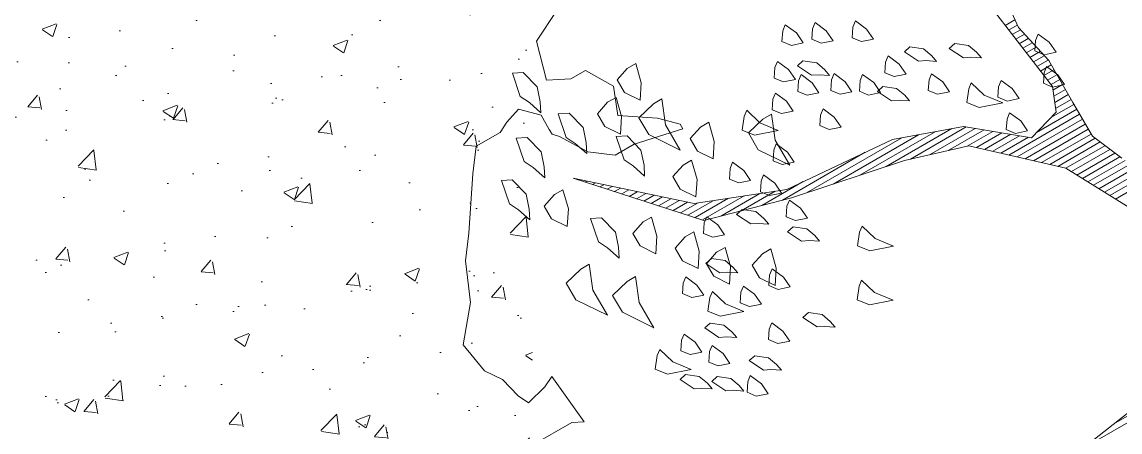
# Model space of a CAD drawing. Header units: metres. Extents: x 12093 to 20303, y 514 to 1412.
# Drawn here: x 19734.775 to 19737.53, y 698.992 to 700.021 of the extents above; entities that cross this region are included whole.
import ezdxf

# ---------------------------------------------------------------- set-up
doc = ezdxf.new("R2010")
doc.units = ezdxf.units.M
doc.layers.add('ARBOLES', color=52, linetype='Continuous', lineweight=13)
doc.layers.add('grass', color=64, linetype='Continuous', lineweight=13)
pattern_1 = [(50, (19136.99335, 73.14804), (0.36436934, -0.03187817), [0.0381, -0.4191]), (355, (19136.99335, 73.14804), (-0.07048565, 0.38211329), [0.03048, -0.33528]), (100.451, (19137.0237, 73.1454), (0.293885, 0.35023338), [0.03238, -0.35618]), (46.1842, (19136.99335, 73.24964), (0.54215808, -0.08408466), [0.05715, -0.62865]), (96.6356, (19137.03853, 73.24264), (0.47480847, 0.4948511), [0.04857, -0.53427]), (351.184, (19136.99335, 73.24964), (0.4748092, 0.49485024), [0.04572, -0.50292]), (21, (19137.04415, 73.22424), (0.30322976, -0.20453104), [0.0381, -0.4191]), (326, (19137.04415, 73.22424), (0.12360406, 0.36837593), [0.03048, -0.33528]), (71.4514, (19137.06942, 73.2072), (0.42683298, 0.16384572), [0.03238, -0.35618]), (37.5, (19136.99335, 73.14804), (0.006177207, 0.169110078), [0, -0.331216, 0, -0.34036, 0, -0.33655]), (7.5, (19136.99335, 73.14804), (0.133639325, 0.20036115), [0, -0.194056, 0, -0.323596, 0, -0.12827]), (327.5, (19136.88007, 73.14804), (0.27118119, -0.011457488), [0, -0.127, 0, -0.39624, 0, -0.52578]), (317.5, (19136.82927, 73.14804), (0.29625836, 0.05085298), [0, -0.1651, 0, -0.263144, 0, -0.37338])]

# ---------------------------------------------------------------- blocks, each defined once
blk = doc.blocks.new('ghgfghgh')
at = {"layer": 'ARBOLES', "lineweight": 20}
for p, q in [((20001.0692, 664.5407), (20001.1009, 664.4703)), ((20001.1546, 664.3773), (20001.0502, 664.512)), ((20001.0799, 664.4737), (20001.0954, 664.4826)), ((20001.0855, 664.4665), (20001.0991, 664.4744)), ((20001.0911, 664.4593), (20001.1041, 664.4668)), ((20001.1009, 664.4703), (20001.1488, 664.4182)), ((20001.0967, 664.4521), (20001.1104, 664.46)), ((20001.1022, 664.4449), (20001.1166, 664.4532)), ((20001.1078, 664.4377), (20001.1229, 664.4464)), ((20001.1134, 664.4305), (20001.1291, 664.4396)), ((20001.119, 664.4233), (20001.1354, 664.4328)), ((20001.1246, 664.4161), (20001.1416, 664.4259)), ((20001.1302, 664.4089), (20001.1479, 664.4191)), ((20001.1488, 664.4182), (20001.1871, 664.3517)), ((20001.1357, 664.4017), (20001.1526, 664.4114)), ((20001.1413, 664.3945), (20001.1572, 664.4036)), ((20001.1469, 664.3873), (20001.1617, 664.3958)), ((20001.1525, 664.3801), (20001.1662, 664.388)), ((20001.1555, 664.3714), (20001.1707, 664.3802)), ((20001.1605, 664.3363), (20001.1546, 664.3773)), ((20001.1569, 664.3618), (20001.1752, 664.3723)), ((20001.1583, 664.3521), (20001.1797, 664.3645)), ((20001.1524, 664.3279), (20001.1888, 664.3489)), ((20001.1597, 664.3425), (20001.1842, 664.3567)), ((20001.1871, 664.3517), (20001.2179, 664.2985)), ((20001.086, 664.2687), (20001.1978, 664.3333)), ((20001.1217, 664.2962), (20001.1605, 664.3363)), ((20001.1295, 664.3043), (20001.1933, 664.3411)), ((20000.8919, 664.2505), (20000.9958, 664.3105)), ((20000.9017, 664.2933), (20001.014, 664.3138)), ((20000.9302, 664.2622), (20001.0184, 664.3131)), ((20000.9601, 664.269), (20001.0324, 664.3108)), ((20001.014, 664.3138), (20001.1217, 664.2962)), ((20001.0989, 664.2657), (20001.2023, 664.3254)), ((20001.1118, 664.2627), (20001.2068, 664.3176)), ((20000.7345, 664.2144), (20000.9017, 664.2933)), ((20000.7658, 664.2089), (20000.9166, 664.296)), ((20000.8078, 664.2228), (20000.943, 664.3008)), ((20000.8499, 664.2366), (20000.9694, 664.3056)), ((20000.99, 664.2759), (20001.0465, 664.3085)), ((20001.02, 664.2827), (20001.0606, 664.3062)), ((20001.0344, 664.2806), (20001.0746, 664.3039)), ((20001.0473, 664.2777), (20001.0887, 664.3016)), ((20001.0602, 664.2747), (20001.1028, 664.2993)), ((20001.0731, 664.2717), (20001.1169, 664.297)), ((20001.1247, 664.2598), (20001.2113, 664.3098)), ((20001.1375, 664.2568), (20001.2158, 664.302)), ((20001.1504, 664.2538), (20001.2222, 664.2952)), ((20001.2179, 664.2985), (20001.2647, 664.2635)), ((20001.0227, 664.2833), (20000.9209, 664.26)), ((20001.1762, 664.2478), (20001.0227, 664.2833)), ((20001.1633, 664.2508), (20001.2301, 664.2894)), ((20001.1762, 664.2478), (20001.2379, 664.2835)), ((20001.1849, 664.2424), (20001.2458, 664.2776)), ((20000.7278, 664.1975), (20000.8587, 664.273)), ((20000.9209, 664.26), (20000.7421, 664.2012)), ((20001.1936, 664.237), (20001.2537, 664.2717)), ((20001.2023, 664.2316), (20001.2615, 664.2658)), ((20001.2109, 664.2262), (20001.2696, 664.26)), ((20001.287, 664.1788), (20001.1762, 664.2478)), ((20001.2196, 664.2208), (20001.2777, 664.2543)), ((20001.2283, 664.2154), (20001.2858, 664.2485)), ((20001.237, 664.2099), (20001.2939, 664.2428)), ((20000.3963, 664.232), (20000.5879, 664.1919)), ((20000.6033, 664.1653), (20000.3963, 664.232)), ((20000.4157, 664.2257), (20000.4185, 664.2274)), ((20000.4273, 664.222), (20000.4317, 664.2246)), ((20000.6952, 664.189), (20000.7604, 664.2267)), ((20001.2457, 664.2045), (20001.302, 664.2371)), ((20001.2544, 664.1991), (20001.3102, 664.2313)), ((20000.4389, 664.2183), (20000.445, 664.2218)), ((20000.4505, 664.2145), (20000.4582, 664.219)), ((20000.4621, 664.2108), (20000.4715, 664.2163)), ((20000.4736, 664.2071), (20000.4848, 664.2135)), ((20000.4852, 664.2033), (20000.498, 664.2107)), ((20000.4968, 664.1996), (20000.5113, 664.2079)), ((20000.5879, 664.1919), (20000.7345, 664.2144)), ((20000.6299, 664.1722), (20000.6917, 664.2079)), ((20000.6625, 664.1806), (20000.7163, 664.2117)), ((20000.5084, 664.1959), (20000.5245, 664.2052)), ((20000.52, 664.1921), (20000.5378, 664.2024)), ((20000.5316, 664.1884), (20000.551, 664.1996)), ((20000.5432, 664.1847), (20000.5643, 664.1968)), ((20000.5548, 664.1809), (20000.5775, 664.1941)), ((20000.5664, 664.1772), (20000.5932, 664.1927)), ((20000.5779, 664.1735), (20000.6178, 664.1965)), ((20000.5895, 664.1697), (20000.6425, 664.2003)), ((20000.6011, 664.166), (20000.6671, 664.2041)), ((20000.7421, 664.2012), (20000.6033, 664.1653)), ((20001.2006, 663.8032), (20001.4628, 663.9546)), ((20001.2508, 663.8426), (20001.4348, 663.9489)), ((20001.1042, 663.7276), (20001.3177, 663.8952))]:
    blk.add_line(p, q, dxfattribs=at)
at = {"layer": 'grass'}
for p, q in [((20000.3386, 664.4488), (20000.3709, 664.4977)), ((20000.7321, 664.4749), (20000.7281, 664.4651)), ((20000.7497, 664.462), (20000.7321, 664.4749)), ((20000.7753, 664.4686), (20000.7742, 664.4519)), ((20000.7793, 664.4784), (20000.7753, 664.4686)), ((20000.7969, 664.4655), (20000.7793, 664.4784)), ((20000.8392, 664.4711), (20000.8381, 664.4544)), ((20000.8432, 664.4809), (20000.8392, 664.4711)), ((20000.8608, 664.468), (20000.8432, 664.4809)), ((20000.8715, 664.4522), (20000.8608, 664.468)), ((20000.7281, 664.4651), (20000.7269, 664.4484)), ((20000.7604, 664.4461), (20000.7497, 664.462)), ((20000.7742, 664.4519), (20000.7889, 664.4459)), ((20000.7889, 664.4459), (20000.8076, 664.4497)), ((20000.8076, 664.4497), (20000.7969, 664.4655)), ((20000.8381, 664.4544), (20000.8528, 664.4484)), ((20000.8528, 664.4484), (20000.8715, 664.4522)), ((20001.1281, 664.4502), (20001.127, 664.4335)), ((20001.1321, 664.46), (20001.1281, 664.4502)), ((20001.1497, 664.4471), (20001.1321, 664.46)), ((20000.3541, 664.3871), (20000.3386, 664.4488)), ((20000.7269, 664.4484), (20000.7417, 664.4423)), ((20000.7417, 664.4423), (20000.7604, 664.4461)), ((20000.9205, 664.4321), (20000.9294, 664.4399)), ((20000.943, 664.4172), (20000.9205, 664.4321)), ((20000.9294, 664.4399), (20000.951, 664.4368)), ((20000.951, 664.4368), (20000.9637, 664.4259)), ((20000.9914, 664.4375), (20001.0003, 664.4453)), ((20001.0139, 664.4226), (20000.9914, 664.4375)), ((20001.0003, 664.4453), (20001.0219, 664.4422)), ((20001.0219, 664.4422), (20001.0346, 664.4313)), ((20001.127, 664.4335), (20001.1417, 664.4275)), ((20001.1604, 664.4313), (20001.1497, 664.4471)), ((20000.7198, 664.4169), (20000.7158, 664.4071)), ((20000.7374, 664.404), (20000.7198, 664.4169)), ((20000.7512, 664.4098), (20000.7601, 664.4176)), ((20000.7601, 664.4176), (20000.7818, 664.4145)), ((20000.7818, 664.4145), (20000.7945, 664.4036)), ((20000.8909, 664.4157), (20000.8898, 664.3989)), ((20000.8949, 664.4255), (20000.8909, 664.4157)), ((20000.9125, 664.4125), (20000.8949, 664.4255)), ((20000.9548, 664.4181), (20000.943, 664.4172)), ((20000.9715, 664.417), (20000.9548, 664.4181)), ((20000.9637, 664.4259), (20000.9715, 664.417)), ((20001.0257, 664.4235), (20001.0139, 664.4226)), ((20001.0424, 664.4224), (20001.0257, 664.4235)), ((20001.0346, 664.4313), (20001.0424, 664.4224)), ((20001.1417, 664.4275), (20001.1604, 664.4313)), ((20000.3003, 664.3982), (20000.3175, 664.3992)), ((20000.3129, 664.3611), (20000.3003, 664.3982)), ((20000.3175, 664.3992), (20000.3395, 664.3765)), ((20000.4158, 664.4025), (20000.3931, 664.3894)), ((20000.4603, 664.3778), (20000.4158, 664.4025)), ((20000.4822, 664.4057), (20000.4661, 664.3875)), ((20000.4955, 664.4134), (20000.4822, 664.4057)), ((20000.5042, 664.3829), (20000.4955, 664.4134)), ((20000.7158, 664.4071), (20000.7147, 664.3904)), ((20000.7481, 664.3882), (20000.7374, 664.404)), ((20000.7737, 664.3949), (20000.7512, 664.4098)), ((20000.7945, 664.4036), (20000.8023, 664.3947)), ((20000.8092, 664.3976), (20000.8052, 664.3878)), ((20000.8268, 664.3847), (20000.8092, 664.3976)), ((20000.8898, 664.3989), (20000.9045, 664.3929)), ((20000.9232, 664.3967), (20000.9125, 664.4125)), ((20000.9635, 664.3974), (20000.9595, 664.3876)), ((20000.9811, 664.3845), (20000.9635, 664.3974)), ((20001.1415, 664.399), (20001.1404, 664.3823)), ((20001.1455, 664.4088), (20001.1415, 664.399)), ((20001.1631, 664.3959), (20001.1455, 664.4088)), ((20000.3736, 664.3882), (20000.3541, 664.3871)), ((20000.3931, 664.3894), (20000.3736, 664.3882)), ((20000.4661, 664.3875), (20000.4776, 664.3676)), ((20000.5024, 664.3553), (20000.5042, 664.3829)), ((20000.7147, 664.3904), (20000.7294, 664.3844)), ((20000.7294, 664.3844), (20000.7481, 664.3882)), ((20000.753, 664.3862), (20000.7519, 664.3695)), ((20000.757, 664.396), (20000.753, 664.3862)), ((20000.7746, 664.3831), (20000.757, 664.396)), ((20000.7855, 664.3958), (20000.7737, 664.3949)), ((20000.7853, 664.3673), (20000.7746, 664.3831)), ((20000.8023, 664.3947), (20000.7855, 664.3958)), ((20000.8052, 664.3878), (20000.804, 664.3711)), ((20000.8375, 664.3689), (20000.8268, 664.3847)), ((20000.8504, 664.3865), (20000.8493, 664.3698)), ((20000.8544, 664.3963), (20000.8504, 664.3865)), ((20000.872, 664.3834), (20000.8544, 664.3963)), ((20000.8827, 664.3675), (20000.872, 664.3834)), ((20000.9045, 664.3929), (20000.9232, 664.3967)), ((20000.9595, 664.3876), (20000.9584, 664.3709)), ((20000.9918, 664.3687), (20000.9811, 664.3845)), ((20001.0264, 664.3832), (20001.0223, 664.3734)), ((20001.0469, 664.3633), (20001.0264, 664.3832)), ((20001.0736, 664.3867), (20001.0696, 664.3769)), ((20001.0912, 664.3738), (20001.0736, 664.3867)), ((20001.1404, 664.3823), (20001.1551, 664.3763)), ((20001.1551, 664.3763), (20001.1738, 664.3801)), ((20001.1738, 664.3801), (20001.1631, 664.3959)), ((20000.3395, 664.3765), (20000.3444, 664.3527)), ((20000.467, 664.3312), (20000.4603, 664.3778)), ((20000.4776, 664.3676), (20000.5024, 664.3553)), ((20000.7165, 664.3668), (20000.7125, 664.357)), ((20000.7341, 664.3539), (20000.7165, 664.3668)), ((20000.7519, 664.3695), (20000.7666, 664.3635)), ((20000.7666, 664.3635), (20000.7853, 664.3673)), ((20000.804, 664.3711), (20000.8187, 664.3651)), ((20000.8187, 664.3651), (20000.8375, 664.3689)), ((20000.8493, 664.3698), (20000.864, 664.3637)), ((20000.864, 664.3637), (20000.8827, 664.3675)), ((20000.8778, 664.3695), (20000.8867, 664.3773)), ((20000.9003, 664.3546), (20000.8778, 664.3695)), ((20000.8867, 664.3773), (20000.9083, 664.3742)), ((20000.9083, 664.3742), (20000.921, 664.3633)), ((20000.921, 664.3633), (20000.9288, 664.3544)), ((20000.9584, 664.3709), (20000.9731, 664.3649)), ((20000.9731, 664.3649), (20000.9918, 664.3687)), ((20001.0223, 664.3734), (20001.0192, 664.3518)), ((20001.0763, 664.3513), (20001.0469, 664.3633)), ((20001.0696, 664.3769), (20001.0685, 664.3602)), ((20001.1019, 664.358), (20001.0912, 664.3738)), ((20000.3272, 664.3517), (20000.3129, 664.3611)), ((20000.3454, 664.3356), (20000.3272, 664.3517)), ((20000.3444, 664.3527), (20000.3454, 664.3356)), ((20000.451, 664.3522), (20000.4349, 664.3341)), ((20000.4643, 664.3599), (20000.451, 664.3522)), ((20000.473, 664.3295), (20000.4643, 664.3599)), ((20000.5234, 664.3497), (20000.5006, 664.3277)), ((20000.5367, 664.3574), (20000.5234, 664.3497)), ((20000.5426, 664.3164), (20000.5367, 664.3574)), ((20000.7125, 664.357), (20000.7114, 664.3403)), ((20000.7448, 664.3381), (20000.7341, 664.3539)), ((20000.9121, 664.3555), (20000.9003, 664.3546)), ((20000.9288, 664.3544), (20000.9121, 664.3555)), ((20001.0192, 664.3518), (20001.0388, 664.3437)), ((20001.0388, 664.3437), (20001.0763, 664.3513)), ((20001.0685, 664.3602), (20001.0832, 664.3542)), ((20001.0832, 664.3542), (20001.1019, 664.358)), ((20000.2915, 664.3207), (20000.3099, 664.3414)), ((20000.3099, 664.3414), (20000.3457, 664.3318)), ((20000.3457, 664.3318), (20000.3588, 664.3091)), ((20000.373, 664.3338), (20000.3901, 664.3348)), ((20000.3856, 664.2967), (20000.373, 664.3338)), ((20000.3901, 664.3348), (20000.4121, 664.3121)), ((20000.4349, 664.3341), (20000.4464, 664.3141)), ((20000.467, 664.3312), (20000.467, 664.3312)), ((20000.5299, 664.3272), (20000.467, 664.3312)), ((20000.4712, 664.3018), (20000.473, 664.3295)), ((20000.5006, 664.3277), (20000.516, 664.3011)), ((20000.6671, 664.3298), (20000.6639, 664.3082)), ((20000.6711, 664.3396), (20000.6671, 664.3298)), ((20000.6916, 664.3198), (20000.6711, 664.3396)), ((20000.7101, 664.3334), (20000.6968, 664.3257)), ((20000.716, 664.2925), (20000.7101, 664.3334)), ((20000.7114, 664.3403), (20000.7261, 664.3343)), ((20000.7261, 664.3343), (20000.7448, 664.3381)), ((20000.788, 664.3319), (20000.7869, 664.3152)), ((20000.792, 664.3417), (20000.788, 664.3319)), ((20000.8096, 664.3288), (20000.792, 664.3417)), ((20000.8203, 664.3129), (20000.8096, 664.3288)), ((20001.087, 664.3355), (20001.0829, 664.3257)), ((20001.1046, 664.3226), (20001.087, 664.3355)), ((20000.2808, 664.3044), (20000.2915, 664.3207)), ((20000.4121, 664.3121), (20000.417, 664.2883)), ((20000.4464, 664.3141), (20000.4712, 664.3018)), ((20000.4932, 664.2858), (20000.57, 664.31)), ((20000.5657, 664.3176), (20000.5299, 664.3272)), ((20000.5656, 664.2766), (20000.5426, 664.3164)), ((20000.57, 664.31), (20000.5657, 664.3176)), ((20000.5978, 664.3129), (20000.5817, 664.2947)), ((20000.6111, 664.3206), (20000.5978, 664.3129)), ((20000.6198, 664.2901), (20000.6111, 664.3206)), ((20000.6968, 664.3257), (20000.6741, 664.3037)), ((20000.721, 664.3078), (20000.6916, 664.3198)), ((20000.7869, 664.3152), (20000.8016, 664.3092)), ((20000.8016, 664.3092), (20000.8203, 664.3129)), ((20001.0829, 664.3257), (20001.0818, 664.309)), ((20001.1153, 664.3068), (20001.1046, 664.3226)), ((20000.2429, 664.2826), (20000.2808, 664.3044)), ((20000.3065, 664.2954), (20000.3237, 664.2964)), ((20000.3191, 664.2583), (20000.3065, 664.2954)), ((20000.3237, 664.2964), (20000.3457, 664.2737)), ((20000.3588, 664.3091), (20000.3631, 664.3015)), ((20000.3631, 664.3015), (20000.3751, 664.2983)), ((20000.3751, 664.2983), (20000.4196, 664.2736)), ((20000.3999, 664.2872), (20000.3856, 664.2967)), ((20000.4646, 664.298), (20000.4817, 664.299)), ((20000.4771, 664.2609), (20000.4646, 664.298)), ((20000.4817, 664.299), (20000.5037, 664.2763)), ((20000.516, 664.3011), (20000.5656, 664.2766)), ((20000.5817, 664.2947), (20000.5933, 664.2748)), ((20000.6639, 664.3082), (20000.6836, 664.3002)), ((20000.6741, 664.3037), (20000.6894, 664.2771)), ((20000.6836, 664.3002), (20000.721, 664.3078)), ((20001.0818, 664.309), (20001.0965, 664.303)), ((20001.0965, 664.303), (20001.1153, 664.3068)), ((20000.2377, 664.2392), (20000.2429, 664.2826)), ((20000.418, 664.2711), (20000.3999, 664.2872)), ((20000.417, 664.2883), (20000.418, 664.2711)), ((20000.4629, 664.2684), (20000.4932, 664.2858)), ((20000.5037, 664.2763), (20000.5086, 664.2525)), ((20000.6181, 664.2625), (20000.6198, 664.2901)), ((20000.6894, 664.2771), (20000.7391, 664.2526)), ((20000.7139, 664.2764), (20000.7127, 664.2597)), ((20000.7179, 664.2862), (20000.7139, 664.2764)), ((20000.7391, 664.2526), (20000.716, 664.2925)), ((20000.7355, 664.2733), (20000.7179, 664.2862)), ((20000.3334, 664.2489), (20000.3191, 664.2583)), ((20000.3457, 664.2737), (20000.3505, 664.2499)), ((20000.4196, 664.2736), (20000.4629, 664.2684)), ((20000.4915, 664.2515), (20000.4771, 664.2609)), ((20000.5838, 664.2604), (20000.5705, 664.2528)), ((20000.5925, 664.23), (20000.5838, 664.2604)), ((20000.5933, 664.2748), (20000.6181, 664.2625)), ((20000.7127, 664.2597), (20000.7274, 664.2537)), ((20000.7462, 664.2575), (20000.7355, 664.2733)), ((20000.3516, 664.2327), (20000.3334, 664.2489)), ((20000.3505, 664.2499), (20000.3516, 664.2327)), ((20000.5096, 664.2354), (20000.4915, 664.2515)), ((20000.5086, 664.2525), (20000.5096, 664.2354)), ((20000.5705, 664.2528), (20000.5544, 664.2346)), ((20000.6448, 664.2474), (20000.6437, 664.2307)), ((20000.6488, 664.2572), (20000.6448, 664.2474)), ((20000.6664, 664.2443), (20000.6488, 664.2572)), ((20000.6771, 664.2285), (20000.6664, 664.2443)), ((20000.7274, 664.2537), (20000.7462, 664.2575)), ((20000.2316, 664.1449), (20000.2377, 664.2392)), ((20000.283, 664.2286), (20000.3001, 664.2297)), ((20000.2956, 664.1915), (20000.283, 664.2286)), ((20000.3001, 664.2297), (20000.3222, 664.2069)), ((20000.4041, 664.2295), (20000.4052, 664.2301)), ((20000.5544, 664.2346), (20000.5659, 664.2147)), ((20000.5907, 664.2024), (20000.5925, 664.23)), ((20000.6437, 664.2307), (20000.6584, 664.2247)), ((20000.6584, 664.2247), (20000.6771, 664.2285)), ((20000.6938, 664.2274), (20000.6927, 664.2107)), ((20000.6978, 664.2372), (20000.6938, 664.2274)), ((20000.7154, 664.2243), (20000.6978, 664.2372)), ((20000.7261, 664.2085), (20000.7154, 664.2243)), ((20000.3222, 664.2069), (20000.327, 664.1831)), ((20000.3669, 664.2061), (20000.3508, 664.188)), ((20000.3802, 664.2138), (20000.3669, 664.2061)), ((20000.3889, 664.1834), (20000.3802, 664.2138)), ((20000.5659, 664.2147), (20000.5907, 664.2024)), ((20000.6927, 664.2107), (20000.7074, 664.2047)), ((20000.7074, 664.2047), (20000.7261, 664.2085)), ((20000.3099, 664.1821), (20000.2956, 664.1915)), ((20000.7388, 664.1975), (20000.7348, 664.1877)), ((20000.7564, 664.1846), (20000.7388, 664.1975)), ((20000.328, 664.166), (20000.3099, 664.1821)), ((20000.327, 664.1831), (20000.328, 664.166)), ((20000.3508, 664.188), (20000.3623, 664.168)), ((20000.3871, 664.1558), (20000.3889, 664.1834)), ((20000.6079, 664.171), (20000.6038, 664.1612)), ((20000.6255, 664.1581), (20000.6079, 664.171)), ((20000.6551, 664.1746), (20000.664, 664.1824)), ((20000.6776, 664.1597), (20000.6551, 664.1746)), ((20000.664, 664.1824), (20000.6856, 664.1793)), ((20000.6856, 664.1793), (20000.6983, 664.1683)), ((20000.7348, 664.1877), (20000.7337, 664.171)), ((20000.7337, 664.171), (20000.7484, 664.165)), ((20000.7671, 664.1688), (20000.7564, 664.1846)), ((20000.3623, 664.168), (20000.3871, 664.1558)), ((20000.4242, 664.1683), (20000.4414, 664.1693)), ((20000.4368, 664.1312), (20000.4242, 664.1683)), ((20000.4414, 664.1693), (20000.4634, 664.1466)), ((20000.5071, 664.163), (20000.491, 664.1448)), ((20000.5204, 664.1706), (20000.5071, 664.163)), ((20000.5291, 664.1402), (20000.5204, 664.1706)), ((20000.6038, 664.1612), (20000.6027, 664.1445)), ((20000.6361, 664.1423), (20000.6255, 664.1581)), ((20000.6894, 664.1605), (20000.6776, 664.1597)), ((20000.7061, 664.1594), (20000.6894, 664.1605)), ((20000.6983, 664.1683), (20000.7061, 664.1594)), ((20000.7355, 664.1474), (20000.7444, 664.1552)), ((20000.7444, 664.1552), (20000.766, 664.1521)), ((20000.7484, 664.165), (20000.7671, 664.1688)), ((20000.8536, 664.1564), (20000.8495, 664.1466)), ((20000.8741, 664.1365), (20000.8536, 664.1564)), ((20000.2264, 664.1015), (20000.2316, 664.1449)), ((20000.4634, 664.1466), (20000.4682, 664.1228)), ((20000.491, 664.1448), (20000.5025, 664.1249)), ((20000.5273, 664.1126), (20000.5291, 664.1402)), ((20000.5739, 664.1395), (20000.5577, 664.1213)), ((20000.5872, 664.1471), (20000.5739, 664.1395)), ((20000.5959, 664.1167), (20000.5872, 664.1471)), ((20000.6027, 664.1445), (20000.6174, 664.1385)), ((20000.6174, 664.1385), (20000.6361, 664.1423)), ((20000.758, 664.1325), (20000.7355, 664.1474)), ((20000.766, 664.1521), (20000.7787, 664.1412)), ((20000.7787, 664.1412), (20000.7865, 664.1323)), ((20000.8495, 664.1466), (20000.8464, 664.125)), ((20000.9035, 664.1245), (20000.8741, 664.1365)), ((20000.4511, 664.1218), (20000.4368, 664.1312)), ((20000.4693, 664.1057), (20000.4511, 664.1218)), ((20000.4682, 664.1228), (20000.4693, 664.1057)), ((20000.5025, 664.1249), (20000.5273, 664.1126)), ((20000.5577, 664.1213), (20000.5693, 664.1013)), ((20000.6368, 664.1226), (20000.6235, 664.1149)), ((20000.6455, 664.0922), (20000.6368, 664.1226)), ((20000.7092, 664.1201), (20000.6959, 664.1124)), ((20000.7179, 664.0896), (20000.7092, 664.1201)), ((20000.7698, 664.1334), (20000.758, 664.1325)), ((20000.7865, 664.1323), (20000.7698, 664.1334)), ((20000.8464, 664.125), (20000.866, 664.1169)), ((20000.866, 664.1169), (20000.9035, 664.1245)), ((20000.2343, 664.0355), (20000.2264, 664.1015)), ((20000.5941, 664.0891), (20000.5959, 664.1167)), ((20000.6063, 664.0973), (20000.6152, 664.1051)), ((20000.6235, 664.1149), (20000.6074, 664.0968)), ((20000.6152, 664.1051), (20000.6368, 664.102)), ((20000.6368, 664.102), (20000.6495, 664.091)), ((20000.6959, 664.1124), (20000.6798, 664.0942)), ((20000.4084, 664.0882), (20000.3856, 664.0662)), ((20000.4217, 664.0959), (20000.4084, 664.0882)), ((20000.4276, 664.055), (20000.4217, 664.0959)), ((20000.5693, 664.1013), (20000.5941, 664.0891)), ((20000.6288, 664.0823), (20000.6063, 664.0973)), ((20000.6074, 664.0968), (20000.6189, 664.0768)), ((20000.6437, 664.0645), (20000.6455, 664.0922)), ((20000.6495, 664.091), (20000.6573, 664.0821)), ((20000.6798, 664.0942), (20000.6913, 664.0743)), ((20000.7115, 664.0886), (20000.7074, 664.0788)), ((20000.7291, 664.0757), (20000.7115, 664.0886)), ((20000.7161, 664.062), (20000.7179, 664.0896)), ((20000.4818, 664.0686), (20000.459, 664.0466)), ((20000.4951, 664.0763), (20000.4818, 664.0686)), ((20000.501, 664.0353), (20000.4951, 664.0763)), ((20000.5747, 664.0759), (20000.5707, 664.0661)), ((20000.5923, 664.063), (20000.5747, 664.0759)), ((20000.6189, 664.0768), (20000.6437, 664.0645)), ((20000.6406, 664.0832), (20000.6288, 664.0823)), ((20000.6573, 664.0821), (20000.6406, 664.0832)), ((20000.6913, 664.0743), (20000.7161, 664.062)), ((20000.7074, 664.0788), (20000.7063, 664.0621)), ((20000.7398, 664.0599), (20000.7291, 664.0757)), ((20000.8529, 664.0708), (20000.8489, 664.061)), ((20000.8734, 664.051), (20000.8529, 664.0708)), ((20000.3856, 664.0662), (20000.401, 664.0396)), ((20000.4506, 664.0151), (20000.4276, 664.055)), ((20000.5707, 664.0661), (20000.5696, 664.0494)), ((20000.5696, 664.0494), (20000.5843, 664.0434)), ((20000.603, 664.0471), (20000.5923, 664.063)), ((20000.6168, 664.0529), (20000.6128, 664.0431)), ((20000.6373, 664.0331), (20000.6168, 664.0529)), ((20000.662, 664.0516), (20000.6609, 664.0349)), ((20000.666, 664.0614), (20000.662, 664.0516)), ((20000.6836, 664.0485), (20000.666, 664.0614)), ((20000.7063, 664.0621), (20000.721, 664.0561)), ((20000.721, 664.0561), (20000.7398, 664.0599)), ((20000.8489, 664.061), (20000.8458, 664.0394)), ((20000.9028, 664.039), (20000.8734, 664.051)), ((20000.2227, 663.9683), (20000.2343, 664.0355)), ((20000.401, 664.0396), (20000.4506, 664.0151)), ((20000.459, 664.0466), (20000.4744, 664.02)), ((20000.524, 663.9954), (20000.501, 664.0353)), ((20000.5843, 664.0434), (20000.603, 664.0471)), ((20000.6128, 664.0431), (20000.6097, 664.0215)), ((20000.6667, 664.0211), (20000.6373, 664.0331)), ((20000.6609, 664.0349), (20000.6756, 664.0289)), ((20000.6756, 664.0289), (20000.6943, 664.0327)), ((20000.6943, 664.0327), (20000.6836, 664.0485)), ((20000.8458, 664.0394), (20000.8654, 664.0314)), ((20000.8654, 664.0314), (20000.9028, 664.039)), ((20000.4744, 664.02), (20000.524, 663.9954)), ((20000.6097, 664.0215), (20000.6293, 664.0135)), ((20000.6293, 664.0135), (20000.6667, 664.0211)), ((20000.76, 664.0115), (20000.7689, 664.0193)), ((20000.7689, 664.0193), (20000.7906, 664.0162)), ((20000.7906, 664.0162), (20000.8033, 664.0053)), ((20000.6046, 663.995), (20000.6135, 664.0028)), ((20000.6135, 664.0028), (20000.6351, 663.9997)), ((20000.6351, 663.9997), (20000.6478, 663.9888)), ((20000.7108, 664.0031), (20000.7068, 663.9933)), ((20000.7284, 663.9902), (20000.7108, 664.0031)), ((20000.7825, 663.9966), (20000.76, 664.0115)), ((20000.7943, 663.9975), (20000.7825, 663.9966)), ((20000.8111, 663.9964), (20000.7943, 663.9975)), ((20000.8033, 664.0053), (20000.8111, 663.9964)), ((20000.572, 663.9854), (20000.568, 663.9756)), ((20000.5896, 663.9725), (20000.572, 663.9854)), ((20000.6271, 663.9801), (20000.6046, 663.995)), ((20000.6389, 663.981), (20000.6271, 663.9801)), ((20000.6556, 663.9799), (20000.6389, 663.981)), ((20000.6478, 663.9888), (20000.6556, 663.9799)), ((20000.7068, 663.9933), (20000.7057, 663.9766)), ((20000.7391, 663.9743), (20000.7284, 663.9902)), ((20000.2564, 663.9272), (20000.2227, 663.9683)), ((20000.568, 663.9756), (20000.5669, 663.9589)), ((20000.6003, 663.9567), (20000.5896, 663.9725)), ((20000.6162, 663.9674), (20000.6121, 663.9576)), ((20000.6338, 663.9545), (20000.6162, 663.9674)), ((20000.7057, 663.9766), (20000.7204, 663.9705)), ((20000.7204, 663.9705), (20000.7391, 663.9743)), ((20000.5295, 663.9513), (20000.5264, 663.9297)), ((20000.5335, 663.9611), (20000.5295, 663.9513)), ((20000.554, 663.9413), (20000.5335, 663.9611)), ((20000.5669, 663.9589), (20000.5816, 663.9529)), ((20000.5816, 663.9529), (20000.6003, 663.9567)), ((20000.6121, 663.9576), (20000.611, 663.9409)), ((20000.6444, 663.9387), (20000.6338, 663.9545)), ((20000.675, 663.9434), (20000.6839, 663.9512)), ((20000.6839, 663.9512), (20000.7055, 663.948)), ((20000.7055, 663.948), (20000.7182, 663.9371)), ((20000.5264, 663.9297), (20000.546, 663.9217)), ((20000.546, 663.9217), (20000.5834, 663.9293)), ((20000.5834, 663.9293), (20000.554, 663.9413)), ((20000.611, 663.9409), (20000.6257, 663.9349)), ((20000.6257, 663.9349), (20000.6444, 663.9387)), ((20000.6975, 663.9284), (20000.675, 663.9434)), ((20000.7093, 663.9293), (20000.6975, 663.9284)), ((20000.726, 663.9282), (20000.7093, 663.9293)), ((20000.7182, 663.9371), (20000.726, 663.9282)), ((20000.2847, 663.9133), (20000.2564, 663.9272)), ((20000.3097, 663.8874), (20000.2847, 663.9133)), ((20000.3627, 663.918), (20000.3519, 663.9017)), ((20000.4139, 663.8467), (20000.3627, 663.918)), ((20000.5656, 663.9137), (20000.5745, 663.9215)), ((20000.5881, 663.8988), (20000.5656, 663.9137)), ((20000.5745, 663.9215), (20000.5961, 663.9184)), ((20000.5961, 663.9184), (20000.6088, 663.9075)), ((20000.6157, 663.9104), (20000.6246, 663.9182)), ((20000.6382, 663.8955), (20000.6157, 663.9104)), ((20000.6246, 663.9182), (20000.6462, 663.9151)), ((20000.6462, 663.9151), (20000.6589, 663.9042)), ((20000.6768, 663.9198), (20000.6727, 663.9099)), ((20000.6944, 663.9068), (20000.6768, 663.9198)), ((20000.3519, 663.9017), (20000.326, 663.8766)), ((20000.5999, 663.8997), (20000.5881, 663.8988)), ((20000.6166, 663.8986), (20000.5999, 663.8997)), ((20000.6088, 663.9075), (20000.6166, 663.8986)), ((20000.65, 663.8964), (20000.6382, 663.8955)), ((20000.6667, 663.8952), (20000.65, 663.8964)), ((20000.6589, 663.9042), (20000.6667, 663.8952)), ((20000.6727, 663.9099), (20000.6716, 663.8932)), ((20000.6716, 663.8932), (20000.6863, 663.8872)), ((20000.7051, 663.891), (20000.6944, 663.9068)), ((20000.326, 663.8766), (20000.3097, 663.8874)), ((20000.6863, 663.8872), (20000.7051, 663.891)), ((20000.3339, 663.8106), (20000.3944, 663.8455)), ((20000.3944, 663.8455), (20000.4139, 663.8467))]:
    blk.add_line(p, q, dxfattribs=at)

msp = doc.modelspace()

# ---------------------------------------------------------------- hatches: boundary and pattern name
at = {"layer": 'grass'}
h = msp.add_hatch(dxfattribs=at)
h.set_pattern_fill('AR-CONC', color=256, scale=0.002, style=0)
h.set_pattern_definition(pattern_1)
h.paths.add_polyline_path([(19736.0706, 700.5325), (19734.8867, 700.87), (19734.7209, 700.7575), (19734.6885, 699.6895), (19736.049, 699.3902), (19736.0542, 699.4205), (19736.0417, 699.5253), (19736.05, 699.5941), (19736.0596, 699.7436), (19736.0621, 699.7637)])
h = msp.add_hatch(dxfattribs=at)
h.set_pattern_fill('AR-CONC', color=256, scale=0.002, style=0)
h.set_pattern_definition(pattern_1)
h.paths.add_polyline_path([(19736.0568, 699.2884), (19736.0358, 699.3139), (19736.049, 699.3902), (19734.6885, 699.6895), (19734.6687, 699.0368), (19736.0501, 698.6795), (19736.0511, 698.7767), (19736.0188, 698.8722), (19736.0271, 698.941), (19736.0442, 698.9668), (19736.0534, 698.9808)])
h = msp.add_hatch(dxfattribs=at)
h.set_pattern_fill('AR-CONC', color=256, scale=0.002, style=0)
h.set_pattern_definition(pattern_1)
h.paths.add_polyline_path([(19736.0501, 698.6795), (19734.6687, 699.0368), (19734.6393, 698.0668), (19736.0398, 697.7538)])

# ---------------------------------------------------------------- block references
at = {"layer": 'grass', "xscale": 1.586003757394792, "yscale": 1.586003757394792, "zscale": 1.586003757394792}
msp.add_blockref('ghgfghgh', (-11984.5464, -353.8459), dxfattribs=at)

doc.saveas('drawing.dxf')
